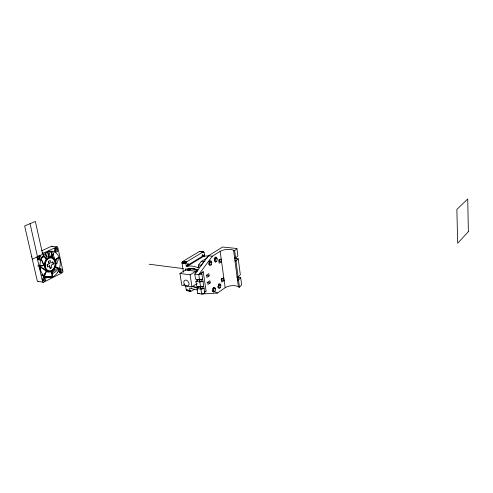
<?xml version="1.0" encoding="UTF-8"?>
<svg xmlns="http://www.w3.org/2000/svg" width="493" height="493" viewBox="0 0 493 493"><rect width="100%" height="100%" fill="white"/><g stroke="black" fill="none" stroke-linecap="round" stroke-linejoin="round"><path stroke-width="0.74" d="M56.868 263.663L56.88 263.317M183.47 272.235L182.071 263.231L182.57 261.58L199.357 251.51L200.146 251.658M207.602 257.623L201.132 261.617L198.624 264.975L198.919 266.972L198.383 267.637L197.607 267.539A25.79 18.518 56.7 0 0 187.358 266.257L186.218 266.115L185.861 263.28L186.471 261.931L203.215 251.861L204.108 252.478L204.718 256.428M51.34 257.136L51.753 251.522L51.087 257.161M220.451 287.635L220.87 285.157L219.89 283.629L218.479 284.584L218.06 287.074L219.046 288.596L220.451 287.635L218.843 287.407L219.262 284.929L218.609 283.913M211.355 264.759L211.793 262.227L210.764 260.612L209.297 261.53L208.866 264.069L209.895 265.684L211.355 264.759L209.722 264.562L210.16 262.036L209.476 260.963M214.899 257.574L215.57 258.64L215.145 261.142L216.766 261.333L217.191 258.825L216.193 257.223L215.108 257.099M212.575 291.696L213.531 291.043L213.956 288.541L213.284 287.518M215.145 291.277L215.57 288.775L214.566 287.24L213.13 288.214L212.705 290.728L213.715 292.263L215.145 291.277L213.531 291.043M45.787 252.903L46.311 256.514L46.108 259.115L43.409 255.466L43.612 255.208L46.311 258.862M44.265 276.684L44.869 273.726M44.672 276L45.276 273.048M40.808 260.021L42.016 260.705L43.378 264.384M54.963 260.532L58.612 257.272L55.278 260.433L55.154 260.144M46.342 270.91L44.185 275.661L46.558 271.082L41.572 267.416L39.693 268.703M187.358 266.257L203.812 256.224L204.509 254.992L186.218 266.115M51.334 257.186L53.189 254.185M51.537 257.389L53.564 253.587M202.666 279.112L199.511 279.716L198.747 274.601L212.317 256.2L220.155 251.344A7.568 2.527 -7.7 0 1 233.078 250.087L234.643 250.654L236.923 248.503L237.879 255.873L235.611 258.067L234.588 257.956M205.02 261.124L203.726 261.925L201.224 265.296L198.624 264.975M199.258 279.161L199.856 281.46L201.427 281.676L201.089 279.414L199.511 279.716L195.573 279.174L194.803 274.083L208.41 255.756L222.626 247.03L236.923 248.503M199.554 286.852L196.99 288.547L197.736 293.446L201.655 294.031L217.536 292.996L225.165 287.709A7.438 2.841 -7.6 0 1 237.866 286.544L239.456 287.216L241.632 284.843L240.701 277.676L237.718 277.288M239.456 287.216L238.513 280.006L240.701 277.676M238.513 280.006L237.534 279.876L237.151 276.98L238.101 277.103L240.325 274.798L238.255 258.807L235.266 258.468M235.679 257.247L236.061 260.193L234.976 260.902L235.999 261.019L238.255 258.807M54.741 267.459L55.284 267.033L58.895 268.574L59 268.241L55.389 266.707M237.534 279.876L238.6 279.13L238.316 276.967M39.797 269.012L41.572 267.416M223.964 280.683L221.788 282.156L221.388 279.266L223.563 277.799L223.964 280.683L222.035 280.425L221.739 278.268M204.182 292.331L206.08 291.049L203.239 271.742L198.747 274.601L194.803 274.083M221.012 279.562L222.244 278.736M210.234 282.92L207.947 284.443L207.621 282.218L209.913 280.702L210.234 282.92L206.986 282.471M197.625 289.872A26.086 18.968 58.5 0 1 190.754 288.232L189.62 288.066C189.337 292.139 191.604 291.807 194.137 289.064M187.186 286.094L191.956 286.809L196.929 283.567M209.168 275.914L206.869 277.411L206.542 275.168L208.847 273.677L209.168 275.914L206.567 275.569M203.726 286.267L200.583 286.871L196.652 286.304L196.43 284.806L196.941 283.962L196.14 282.933L195.918 281.429L199.117 279.365M221.357 261.795L219.157 263.207L218.75 260.261L220.956 258.862L221.357 261.795L219.422 261.567L219.114 259.373M216.766 261.333L215.336 262.239L214.326 260.631L214.757 258.116L216.193 257.223M186.705 286.039L181.825 285.342L179.939 273.461L190.113 274.817L195.758 271.273L195.98 272.758M197.607 267.539L198.913 266.725M185.516 270.349L185.257 268.888L187.815 269.215L189.078 268.438M179.939 273.461L185.633 269.961L195.758 271.273M208.742 264.131L208.921 264.026A1.208 0.696 -83.2 0 0 209.402 262.714L209.365 262.418A1.208 0.696 -83.2 0 0 208.835 261.752M45.27 276.881A17.988 17.391 -30.5 0 0 52.406 276.53L51.592 271.569L50.847 271.686M51.592 271.569L52.406 276.548M50.175 268.432L49.614 265.893L50.175 268.432L51.87 267.625L51.26 265.08L53.306 264.106L52.8 262.023L53.306 264.106M49.201 263.81L48.591 261.247L49.201 263.81L47.131 264.784L47.599 266.879L49.664 265.9M52.85 262.029L50.804 262.997L50.292 260.452L48.591 261.247M42.016 257.173L43.372 256.533A7.697 5.83 -80.2 0 1 44.302 256.194M41.819 257.562L43.852 256.594A7.703 5.83 -80.2 0 0 40.851 259.472M32.255 259.207L42.681 254.308L35.348 221.437L24.65 225.93L37.191 280.523A1.411 1.072 -78.2 0 0 38.534 281.293M42.034 253.815L56.609 246.981A1.399 1.041 -82.2 0 1 57.903 247.806L62.894 271.021A1.38 1.017 -79.9 0 1 62.173 272.802L43.822 282.156A1.424 1.072 -78.3 0 1 42.478 281.386L37.104 257.605A1.436 1.097 -80.7 0 1 37.16 256.631M41.591 250.851L51.315 246.334A1.387 1.048 -82.1 0 1 52.455 246.746M206.08 291.049A7.722 2.952 -8.3 0 0 204.786 293.427L201.655 294.031L200.922 289.12L196.99 288.547M200.922 289.12L204.059 288.51M198.747 274.601L201.908 274.003A7.796 2.785 -8.2 0 1 203.239 271.742M195.918 281.429L199.85 281.978L202.999 281.374M44.074 265.179L39.976 265.949L39.988 266.3L44.087 265.53L42.016 260.705M187.112 290.617L186.243 289.859L185.553 285.453M197.736 293.446L199.252 293.347M48.32 271.883L46.065 271.655M47.833 271.828L46.324 271.692M199.597 251.424L203.566 251.849M199.474 251.455L203.782 251.972M201.643 251.818L203.88 252.065M201.729 251.935L203.966 252.182M208.41 255.756L212.317 256.2M215.57 258.64L217.191 258.825M210.16 262.036L211.793 262.227M201.132 261.617L203.726 261.925M182.687 261.469L186.471 261.931M51.864 246.272L57.151 246.919M182.57 261.58L186.354 262.042M182.465 261.715L186.249 262.171M182.367 261.869L186.151 262.325M182.281 262.036L186.064 262.498M182.207 262.221L185.99 262.683M182.145 262.412L185.935 262.874M182.102 262.615L185.892 263.077M182.077 262.818L185.861 263.28M182.065 263.028L185.849 263.49M182.071 263.231L185.855 263.693M149.182 264.236L183.304 268.605M219.262 284.929L220.87 285.157M201.243 286.433L202.155 286.569L202.487 288.812L200.922 288.584L200.546 287.776M213.956 288.541L215.57 288.775M47.131 264.784L47.599 266.879M215.607 292.713L217.536 292.996M186.243 289.859L189.996 290.414M186.299 290.026L190.051 290.587M186.366 290.18L190.119 290.741M186.446 290.309L190.199 290.87M186.539 290.426L190.292 290.981M186.644 290.513L190.988 291.135M186.865 290.617L190.736 291.19M37.973 281.386L43.261 282.249M46.558 271.082L41.677 267.724M43.723 264.957L44.087 265.53M51.753 271.618L52.708 273.775L51.537 271.853M30.036 223.668L37.505 256.742M40.216 268.697L39.73 266.54A7.703 5.83 -80.2 0 0 40.488 268.574M47.353 251.356L48.517 256.619M48.869 250.992L50.286 257.445M47.833 251.418L48.992 256.68M190.113 274.817L191.956 286.809M187.815 269.215L187.734 268.697A25.765 18.469 56.6 0 1 197.976 270.004M199.85 281.978L200.583 286.871M196.99 279.445L197.218 280.936M201.908 274.003L204.786 293.427M199.517 279.198L199.856 281.46M200.583 286.341L200.922 288.584M45.627 253.716L45.941 255.885M220.155 251.344L225.165 287.709M233.614 250.549L238.409 287.068M234.643 250.654L235.611 258.067M235.999 261.019L238.101 277.103M46.108 259.115L45.991 257.95M203.812 256.224A25.057 18.42 56.6 0 1 208.736 256.07M191.888 288.115A0.789 0.462 -81.6 0 1 191.142 288.122M198.913 287.32A26.117 19.017 58.7 0 1 192.085 286.334M212.723 288.337A1.196 0.678 -81.8 0 1 213.149 289.816A1.196 0.678 -81.8 0 1 212.156 290.611M218.214 284.806A1.183 0.666 -82 0 1 218.473 286.193A1.183 0.666 -82 0 1 217.659 287.049M214.159 258.357A1.196 0.684 -83.4 0 1 214.825 259.269A1.196 0.684 -83.4 0 1 214.295 260.649M184.105 283.666A3.241 2.317 57.6 0 1 186.157 280.147A3.241 2.317 57.6 0 1 188.905 284.794A3.241 2.317 57.6 0 1 184.721 284.707M198.864 286.698A9.897 7.155 57.6 0 1 197.97 286.914M188.246 270.454A9.897 7.155 57.6 0 1 191.346 268.697M192.775 268.611A9.897 7.155 57.6 0 1 197.761 270.639M199.486 286.501A9.909 7.155 57.6 0 1 192.455 286.248M187.956 270.491A9.909 7.155 57.6 0 1 197.631 271.396M190.36 269.554A9.848 7.148 57.6 0 1 190.618 269.172M188.788 270.528A9.878 7.155 57.6 0 1 189.047 270.139M189.337 269.782A9.878 7.155 57.6 0 1 190.723 268.636M189.823 269.48A9.866 7.148 57.6 0 1 190.471 268.845M58.759 268.5A18.155 14.094 -30.5 0 1 52.64 273.658M57.767 267.631A18.13 12.775 -33.8 0 1 52.24 272.438M58.525 257.679A18.044 8.732 -47.9 0 1 56.621 263.7M56.738 258.418A17.988 7.531 -53.9 0 1 56.387 259.719M56.282 260.051A17.988 7.531 -53.9 0 1 54.815 263.718M52.024 251.522A17.797 5.294 -73.6 0 1 53.626 254.074M51.438 252.626A17.754 5.133 -80.8 0 1 52.424 256.157M43.409 254.789A17.643 6.421 78.6 0 1 43.717 253.87M42.324 253.353A17.656 7.432 72.1 0 1 42.645 252.854M42.811 252.626A17.656 7.432 72.1 0 1 42.983 252.422M39.674 265.974A17.693 11.21 55.8 0 1 39.323 265.018M38.3 266.503A17.717 12.615 51.3 0 1 37.918 265.437M43.883 275.649A17.803 16.084 42.7 0 1 42.121 274.515M43.852 276.37A17.785 16.879 42 0 1 41.523 274.958M52.541 275.932A18.05 16.879 -28.3 0 1 44.586 276.444M38.774 255.799A2.034 1.559 -80.6 0 1 39.767 257.975A2.034 1.559 -80.6 0 1 38.164 259.774M38.257 256.514A1.251 0.955 -80.6 0 1 39.157 257.993A1.251 0.955 -80.6 0 1 37.733 258.874M37.696 256.773A1.251 0.955 -80.6 0 1 37.869 256.637M55.376 248.004A1.99 1.491 -82 0 1 56.344 249.988A1.99 1.491 -82 0 1 55.025 251.849M54.883 248.694A1.22 0.918 -82 0 1 55.758 250.031A1.22 0.918 -82 0 1 54.55 251.085M54.52 248.811A1.22 0.918 -82 0 1 54.698 248.731M59.85 268.667A1.972 1.461 -79.9 0 1 60.793 270.595A1.972 1.461 -79.9 0 1 59.499 272.469M59.363 269.363A1.208 0.894 -79.9 0 1 60.201 270.78A1.208 0.894 -79.9 0 1 58.864 271.649M58.84 269.628A1.208 0.894 -79.9 0 1 59.178 269.406M43.279 276.82A2.021 1.528 -78.5 0 1 44.518 278.668A2.021 1.528 -78.5 0 1 43.156 280.764M43.193 277.59A1.239 0.937 -78.5 0 1 43.889 279.026A1.239 0.937 -78.5 0 1 42.663 280.012M46.176 256.095A7.697 5.83 -80.2 0 1 47.501 256.533M48.955 251.159A13.299 10.07 -80.2 0 1 51.962 253.445M52.776 254.511A13.299 10.07 -80.2 0 1 54.803 259.891M51.79 272.426A13.299 10.07 -80.2 0 1 51.334 272.999M31.786 256.878A1.424 1.103 -80.6 0 1 31.78 256.144M183.914 284.332C184.653 285.767 184.622 283.339 183.914 284.332M202.913 255.898L202.469 256.169A0.776 0.45 -83.5 0 1 202.192 255.152A0.776 0.45 -83.5 0 1 202.876 254.733A0.776 0.45 -83.5 0 1 202.913 255.898M188.295 264.79L187.827 265.074A0.795 0.475 -82.9 0 1 187.531 264.032A0.795 0.475 -82.9 0 1 188.246 263.601A0.795 0.475 -82.9 0 1 188.295 264.79M468.35 231.71L457.677 243.222L456.869 209.445L467.74 198.969L468.35 231.71M189.084 270.546L188.751 268.365L189.078 270.546M53.737 268.605A6.619 4.973 -80.3 0 0 51.457 257.95A6.619 4.973 -80.3 0 0 45.319 266.762A6.619 4.973 -80.3 0 0 53.737 268.605M53.977 268.753A6.97 5.238 -80.3 0 0 51.451 257.592A6.97 5.238 -80.3 0 0 45.079 266.978A6.97 5.238 -80.3 0 0 53.977 268.753M40.537 259.38A2.04 1.559 -80.7 0 0 40.081 255.978A2.04 1.559 -80.7 0 0 37.979 258.443A2.04 1.559 -80.7 0 0 40.537 259.38M57.274 251.264A1.99 1.491 -82 0 0 56.455 248.102A1.99 1.491 -82 0 0 54.729 250.845A1.99 1.491 -82 0 0 57.274 251.264M61.563 272.13A1.972 1.461 -80 0 0 61.144 268.858A1.972 1.461 -80 0 0 59.166 271.273A1.972 1.461 -80 0 0 61.563 272.13M45.264 280.418A2.021 1.522 -78.5 0 0 44.82 277.072A2.021 1.522 -78.5 0 0 42.749 279.574A2.021 1.522 -78.5 0 0 45.264 280.418M54.205 269.566A7.746 5.817 -80.3 0 0 51.944 256.908A7.746 5.817 -80.3 0 0 44.469 266.867A7.746 5.817 -80.3 0 0 54.205 269.566M57.478 272.623A13.379 10.051 -80.3 0 0 52.474 251.276A13.379 10.051 -80.3 0 0 40.364 269.424A13.379 10.051 -80.3 0 0 57.478 272.623"/></g></svg>
